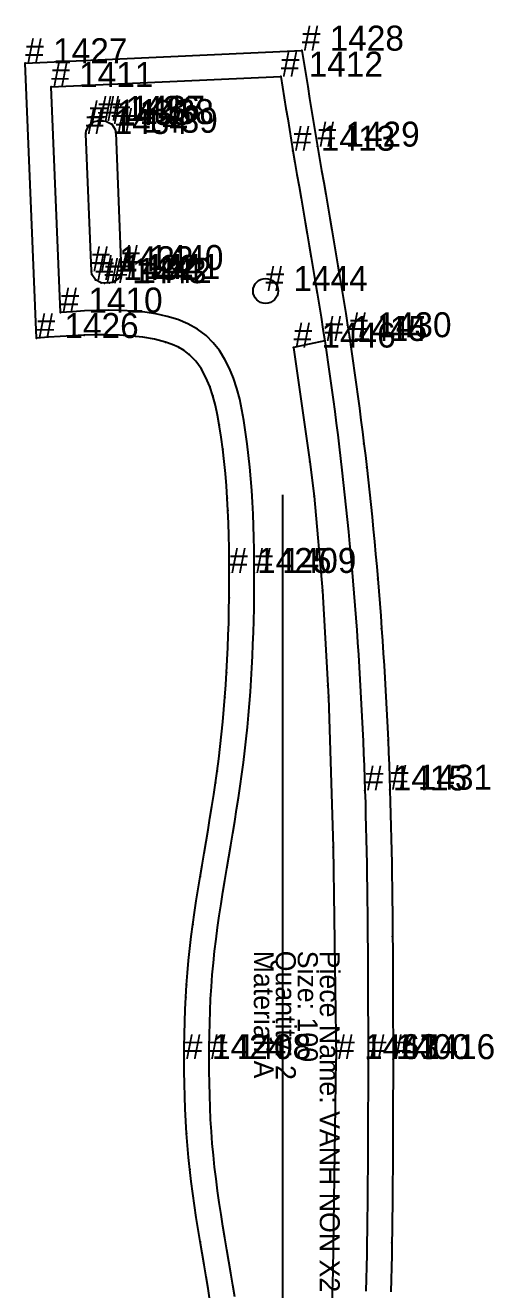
# Model space of a CAD drawing. Header units: metres. Extents: x 0 to 14781, y -73 to 3955.
# Drawn here: x 423 to 611, y 1910 to 2417 of the extents above; entities that cross this region are included whole.
import ezdxf

# ---------------------------------------------------------------- set-up
doc = ezdxf.new("R2010")
doc.units = ezdxf.units.M

# ---------------------------------------------------------------- blocks, each defined once
blk = doc.blocks.new('60')
at = {"layer": '1'}
blk.add_lwpolyline([(497.23, 1906.21), (496.45, 1910.91), (495.66, 1915.61), (494.86, 1920.3), (494.07, 1925), (493.28, 1929.71), (492.5, 1934.49), (491.75, 1939.28), (491.03, 1944.07), (490.35, 1948.86), (489.71, 1953.66), (489.14, 1958.47), (488.62, 1963.28), (488.17, 1968.1), (487.81, 1972.92), (487.51, 1977.88), (487.29, 1982.84), (487.13, 1987.8), (487.01, 1992.77), (486.92, 1997.74), (486.85, 2002.71), (486.92, 2007.68), (487.01, 2012.65), (487.13, 2017.62), (487.29, 2022.59), (487.51, 2027.55), (487.81, 2032.5), (488.17, 2037.33), (488.62, 2042.14), (489.14, 2046.96), (489.71, 2051.76), (490.35, 2056.56), (491.03, 2061.36), (491.75, 2066.15), (492.5, 2070.94), (493.28, 2075.72), (494.07, 2080.42), (494.86, 2085.12), (495.66, 2089.82), (496.45, 2094.52), (497.23, 2099.22), (498, 2103.92), (498.73, 2108.62), (499.44, 2113.33), (500.1, 2118.05), (500.74, 2122.97), (501.34, 2127.89), (501.88, 2132.83), (502.37, 2137.77), (502.82, 2142.71), (503.22, 2147.66), (503.58, 2152.61), (503.89, 2157.57), (504.16, 2162.54), (504.39, 2167.51), (504.58, 2172.48), (504.73, 2177.46), (504.84, 2182.43), (504.92, 2187.41), (504.96, 2192.39), (504.96, 2197.37), (504.94, 2202.36), (504.87, 2207.36), (504.76, 2212.36), (504.6, 2217.35), (504.39, 2222.34), (504.12, 2227.33), (503.78, 2232.23), (503.38, 2237.13), (502.9, 2242.01), (502.33, 2246.9), (501.68, 2251.77), (500.93, 2256.64), (500.24, 2260.55), (499.43, 2264.43), (498.43, 2268.25), (497.19, 2272), (495.63, 2275.68), (493.7, 2279.19), (491.52, 2282.22), (488.92, 2284.89), (486.89, 2286.43), (484.68, 2287.74), (482.11, 2288.91), (479.45, 2289.84), (474.98, 2290.98), (470.41, 2291.74), (465.81, 2292.22), (461.06, 2292.53), (456.3, 2292.67), (451.55, 2292.67), (446.8, 2292.56), (442.04, 2292.36), (437.29, 2292.09), (432.54, 2291.77), (427.78, 2291.43), (423.27, 2401.48), (534, 2406.51), (534.78, 2401.7), (535.57, 2396.89), (536.35, 2392.09), (537.14, 2387.28), (537.92, 2382.48), (538.72, 2377.68), (539.52, 2372.87), (540.32, 2368.07), (541.13, 2363.3), (541.94, 2358.54), (542.76, 2353.77), (543.58, 2349), (544.4, 2344.24), (545.21, 2339.47), (546.03, 2334.71), (546.85, 2329.94), (547.65, 2325.17), (548.46, 2320.4), (549.25, 2315.63), (550.04, 2310.86), (550.81, 2306.09), (551.58, 2301.31), (552.33, 2296.54), (553.06, 2291.76), (553.77, 2287.03), (554.47, 2282.29), (555.15, 2277.56), (555.81, 2272.82), (556.46, 2268.08), (557.09, 2263.34), (557.7, 2258.6), (558.3, 2253.85), (558.89, 2249.11), (559.45, 2244.36), (560.01, 2239.6), (560.56, 2234.66), (561.1, 2229.71), (561.63, 2224.76), (562.13, 2219.81), (562.62, 2214.86), (563.1, 2209.91), (563.55, 2204.95), (564, 2200), (564.42, 2195.04), (564.83, 2190.08), (565.22, 2185.12), (565.6, 2180.16), (565.96, 2175.2), (566.31, 2170.23), (566.64, 2165.27), (566.95, 2160.3), (567.25, 2155.33), (567.54, 2150.37), (567.81, 2145.4), (568.06, 2140.43), (568.3, 2135.46), (568.53, 2130.49), (568.74, 2125.52), (568.93, 2120.54), (569.12, 2115.57), (569.28, 2110.6), (569.43, 2105.7), (569.57, 2100.79), (569.7, 2095.89), (569.81, 2090.99), (569.91, 2086.09), (570.01, 2081.18), (570.09, 2076.28), (570.16, 2071.38), (570.22, 2066.47), (570.28, 2061.57), (570.33, 2056.67), (570.37, 2051.76), (570.4, 2046.86), (570.43, 2041.95), (570.45, 2037.05), (570.47, 2032.14), (570.49, 2027.24), (570.5, 2022.33), (570.51, 2017.43), (570.52, 2012.52), (570.53, 2007.62), (570.54, 2002.71), (570.53, 1997.81), (570.52, 1992.9), (570.51, 1988), (570.5, 1983.09), (570.49, 1978.19), (570.47, 1973.28), (570.46, 1968.38), (570.43, 1963.48), (570.4, 1958.57), (570.37, 1953.67), (570.33, 1948.76), (570.28, 1943.86), (570.22, 1938.95), (570.16, 1934.05), (570.09, 1929.15), (570.01, 1924.24), (569.91, 1919.34), (569.81, 1914.44), (569.7, 1909.54)], dxfattribs=at)
at = {"layer": '14'}
blk.add_lwpolyline([(507.15, 1907.55), (506.36, 1912.27), (505.56, 1916.99), (504.76, 1921.7), (503.97, 1926.42), (503.18, 1931.13), (502.41, 1935.85), (501.67, 1940.57), (500.96, 1945.29), (500.29, 1950.01), (499.66, 1954.74), (499.09, 1959.48), (498.59, 1964.22), (498.15, 1968.96), (497.78, 1973.71), (497.5, 1978.54), (497.28, 1983.36), (497.13, 1988.2), (497.01, 1993.03), (496.93, 1997.87), (496.85, 2002.71), (496.93, 2007.55), (497.01, 2012.39), (497.13, 2017.23), (497.28, 2022.06), (497.5, 2026.89), (497.78, 2031.71), (498.15, 2036.47), (498.59, 2041.21), (499.09, 2045.95), (499.66, 2050.69), (500.29, 2055.42), (500.96, 2060.14), (501.67, 2064.86), (502.41, 2069.58), (503.18, 2074.3), (503.97, 2079.01), (504.76, 2083.73), (505.56, 2088.44), (506.36, 2093.16), (507.14, 2097.88), (507.91, 2102.6), (508.65, 2107.32), (509.36, 2112.04), (510.03, 2116.77), (510.64, 2121.48), (511.21, 2126.2), (511.74, 2130.92), (512.22, 2135.65), (512.66, 2140.37), (513.06, 2145.11), (513.42, 2149.84), (513.73, 2154.58), (514.01, 2159.33), (514.25, 2164.07), (514.45, 2168.82), (514.62, 2173.58), (514.76, 2178.33), (514.86, 2183.09), (514.92, 2187.85), (514.96, 2192.61), (514.97, 2197.37), (514.94, 2202.09), (514.89, 2206.81), (514.79, 2211.53), (514.65, 2216.24), (514.47, 2220.95), (514.24, 2225.66), (513.95, 2230.36), (513.6, 2235.06), (513.19, 2239.74), (512.7, 2244.42), (512.15, 2249.08), (511.51, 2253.73), (510.8, 2258.37), (510.04, 2262.68), (509.14, 2266.96), (508.04, 2271.21), (506.66, 2275.4), (505.09, 2279.22), (503.21, 2282.9), (501.03, 2286.38), (498.52, 2289.57), (495.67, 2292.4), (492.21, 2294.99), (488.41, 2297.11), (484.33, 2298.81), (480.04, 2300.12), (475.6, 2301.1), (471.09, 2301.79), (466.57, 2302.24), (461.6, 2302.51), (456.69, 2302.58), (451.82, 2302.48), (446.99, 2302.27), (442.17, 2301.97), (437.37, 2301.64), (433.67, 2391.95), (525.58, 2396.11), (526.27, 2391.87), (526.96, 2387.63), (527.65, 2383.39), (528.35, 2379.15), (529.05, 2374.91), (529.75, 2370.68), (530.46, 2366.44), (531.26, 2361.68), (532.07, 2356.92), (532.88, 2352.16), (533.7, 2347.41), (534.51, 2342.65), (535.33, 2337.89), (536.15, 2333.14), (536.96, 2328.38), (537.77, 2323.62), (538.57, 2318.86), (539.37, 2314.1), (540.15, 2309.34), (540.93, 2304.58), (541.69, 2299.81), (542.44, 2295.04), (543.17, 2290.27), (543.88, 2285.58), (544.57, 2280.88), (545.24, 2276.18), (545.9, 2271.47), (546.54, 2266.77), (547.17, 2262.06), (547.78, 2257.35), (548.38, 2252.63), (548.96, 2247.92), (549.52, 2243.2), (550.07, 2238.48), (550.62, 2233.57), (551.16, 2228.65), (551.68, 2223.74), (552.18, 2218.82), (552.67, 2213.9), (553.14, 2208.98), (553.59, 2204.05), (554.03, 2199.13), (554.45, 2194.2), (554.86, 2189.27), (555.25, 2184.34), (555.63, 2179.41), (555.98, 2174.48), (556.33, 2169.55), (556.66, 2164.61), (556.97, 2159.68), (557.27, 2154.74), (557.55, 2149.8), (557.82, 2144.86), (558.07, 2139.93), (558.31, 2134.99), (558.53, 2130.05), (558.74, 2125.11), (558.94, 2120.17), (559.12, 2115.22), (559.29, 2110.28), (559.44, 2105.4), (559.57, 2100.51), (559.7, 2095.62), (559.81, 2090.73), (559.92, 2085.84), (560.01, 2080.95), (560.09, 2076.06), (560.16, 2071.17), (560.22, 2066.28), (560.28, 2061.4), (560.33, 2056.51), (560.37, 2051.62), (560.4, 2046.73), (560.43, 2041.84), (560.45, 2036.95), (560.47, 2032.06), (560.49, 2027.17), (560.5, 2022.28), (560.51, 2017.39), (560.52, 2012.5), (560.53, 2007.6), (560.53, 2002.71), (560.53, 1997.82), (560.52, 1992.93), (560.51, 1988.04), (560.5, 1983.15), (560.49, 1978.26), (560.47, 1973.37), (560.46, 1968.48), (560.43, 1963.59), (560.4, 1958.7), (560.37, 1953.81), (560.33, 1948.92), (560.28, 1944.03), (560.22, 1939.14), (560.16, 1934.25), (560.09, 1929.36), (560.01, 1924.48), (559.92, 1919.59), (559.81, 1914.7), (559.7, 1909.81)], dxfattribs=at)
at = {"layer": '2'}
for p in [(534, 2406.51), (423.27, 2401.48), (525.58, 2396.11), (433.67, 2391.95), (448.81, 2376.73), (452.28, 2378.34), (454.28, 2378.42), (457.87, 2377.1), (447.49, 2373.14), (459.48, 2373.63), (530.46, 2366.44), (540.32, 2368.07), (449.74, 2318.18), (451.35, 2314.71), (460.42, 2315.08), (461.73, 2318.68), (454.95, 2313.39), (456.95, 2313.47), (437.37, 2301.64), (427.78, 2291.43), (543.17, 2290.28), (543.17, 2290.27), (553.06, 2291.76), (530.7, 2287.62), (504.96, 2197.37), (514.97, 2197.37), (559.29, 2110.28), (569.28, 2110.6), (486.85, 2002.71), (496.85, 2002.71), (547.74, 2002.71), (547.74, 2002.71), (560.53, 2002.71), (570.54, 2002.71)]:
    blk.add_point(p, dxfattribs=at)
at = {"layer": '3'}
for p in [(540.32, 2368.07), (449.97, 2316.9), (451.35, 2314.71), (453.65, 2313.51), (552.33, 2296.54), (446.8, 2292.56), (465.81, 2292.22), (479.45, 2289.84), (553.06, 2291.76), (484.68, 2287.74), (488.92, 2284.89), (493.7, 2279.19), (497.19, 2272), (498.43, 2268.25), (500.93, 2256.64), (558.89, 2249.11), (502.33, 2246.9), (537.24, 2241.84), (560.01, 2239.6), (538.9, 2228.07), (504.12, 2227.33), (504.39, 2222.34), (504.96, 2197.37), (564.42, 2195.04), (504.92, 2187.41), (542.33, 2190.25), (565.96, 2175.2), (503.89, 2157.57), (544.49, 2152.32), (503.22, 2147.66), (544.7, 2147.58), (568.53, 2130.49), (500.1, 2118.05), (499.44, 2113.33), (569.28, 2110.6), (546.57, 2087.64), (493.28, 2075.72), (490.35, 2056.56), (570.37, 2051.76), (487.81, 2032.5), (487.51, 2027.55), (487.81, 1972.92), (489.14, 1958.47), (493.28, 1929.71), (570.09, 1929.15), (546.57, 1917.79)]:
    blk.add_point(p, dxfattribs=at)
at = {"layer": '4'}
for p in [(530.46, 2366.44, 7), (540.32, 2368.07, 7), (543.17, 2290.27, 7), (553.06, 2291.76, 7), (559.29, 2110.28, 7), (569.28, 2110.6, 7), (486.85, 2002.71, 7), (486.85, 2002.71, 7), (496.85, 2002.71, 7), (496.85, 2002.71, 7), (560.53, 2002.71, 7), (570.54, 2002.71, 7)]:
    blk.add_point(p, dxfattribs=at)
at = {"layer": '7'}
blk.add_line((526.24, 2228.59), (526.24, 1758.06), dxfattribs=at)
at = {"layer": '8'}
blk.add_lwpolyline([(454.95, 2313.39), (453.65, 2313.51), (451.35, 2314.71), (449.97, 2316.9), (449.74, 2318.18), (447.49, 2373.14), (447.61, 2374.44), (448.81, 2376.73), (451, 2378.11), (452.28, 2378.34), (454.28, 2378.42), (455.58, 2378.3), (457.87, 2377.1), (459.26, 2374.91), (459.48, 2373.63), (461.73, 2318.68), (461.62, 2317.38), (460.42, 2315.08), (458.23, 2313.7), (456.95, 2313.47)], close=True, dxfattribs=at)
for points in [[(543.17, 2290.28), (530.7, 2287.62), (537.24, 2241.84), (538.9, 2228.07), (542.33, 2190.25), (544.49, 2152.32), (544.7, 2147.58), (546.57, 2087.64), (547.74, 2002.71)], [(543.17, 1715.15), (530.7, 1717.81), (537.24, 1763.59), (538.9, 1777.36), (542.33, 1815.18), (544.49, 1853.11), (544.7, 1857.85), (546.57, 1917.79), (547.74, 2002.71)]]:
    blk.add_lwpolyline(points, dxfattribs=at)
blk.add_circle((519.47, 2310.28), 5, dxfattribs=at)
at = {"layer": '1'}
for s, p in [('Quantity: 2', (523.6, 2046.13)), ('Size: 100', (532.4, 2046.13)), ('Material: A', (514.8, 2046.13)), ('Piece Name: VANH NON X2', (541.2, 2046.13))]:
    blk.add_text(s, height=8, rotation=270, dxfattribs=at).set_placement(p)
at = {"layer": '2'}
for s, p in [('# 1428', (534, 2406.51)), ('# 1427', (423.27, 2401.48)), ('# 1412', (525.58, 2396.11)), ('# 1411', (433.67, 2391.95)), ('# 1435', (448.81, 2376.73)), ('# 1436', (452.28, 2378.34)), ('# 1437', (454.28, 2378.42)), ('# 1438', (457.87, 2377.1)), ('# 1434', (447.49, 2373.14)), ('# 1439', (459.48, 2373.63)), ('# 1413', (530.46, 2366.44)), ('# 1429', (540.32, 2368.07)), ('# 1440', (461.73, 2318.68)), ('# 1433', (449.74, 2318.18)), ('# 1432', (451.35, 2314.71)), ('# 1441', (460.42, 2315.08)), ('# 1443', (454.95, 2313.39)), ('# 1442', (456.95, 2313.47)), ('# 1410', (437.37, 2301.64)), ('# 1426', (427.78, 2291.43)), ('# 1445', (543.17, 2290.28)), ('# 1414', (543.17, 2290.27)), ('# 1430', (553.06, 2291.76)), ('# 1446', (530.7, 2287.62)), ('# 1425', (504.96, 2197.37)), ('# 1409', (514.97, 2197.37)), ('# 1415', (559.29, 2110.28)), ('# 1431', (569.28, 2110.6)), ('# 1424', (486.85, 2002.71)), ('# 1408', (496.85, 2002.71)), ('# 1463', (547.74, 2002.71)), ('# 1447', (547.74, 2002.71)), ('# 1400', (560.53, 2002.71)), ('# 1416', (570.54, 2002.71))]:
    blk.add_text(s, height=10, dxfattribs=at).set_placement(p)
at = {"layer": '8'}
blk.add_text('# 1444', height=10, dxfattribs=at).set_placement((519.47, 2310.28))

msp = doc.modelspace()

# ---------------------------------------------------------------- block references
at = {"layer": '1'}
msp.add_blockref('60', (0, 0), dxfattribs=at)

doc.saveas('drawing.dxf')
